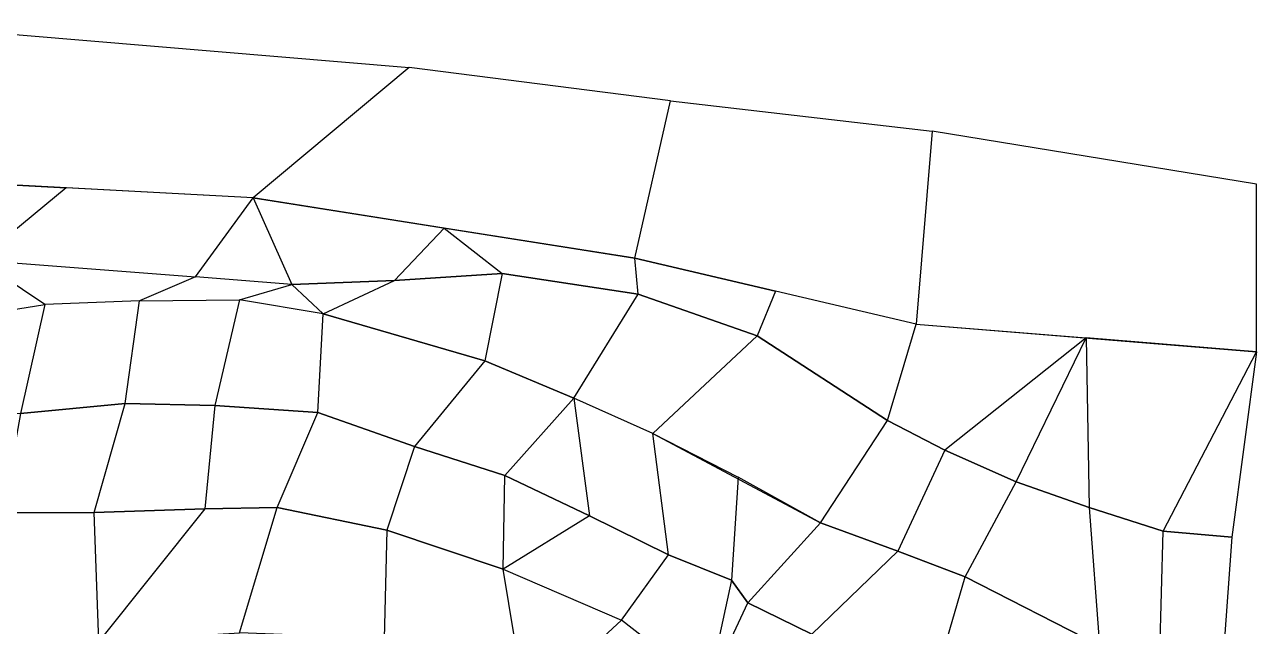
# Model space of a CAD drawing. Extents: x -3020 to 1573, y -2209 to 1232.
# Drawn here: x -334 to 1573, y 300 to 1232 of the extents above; entities that cross this region are included whole.
import ezdxf

# ---------------------------------------------------------------- set-up
doc = ezdxf.new("R2010")
doc.units = 0
doc.header["$MEASUREMENT"] = 0
doc.layers.add('LAND', color=8, linetype='CONTINUOUS')
doc.layers.add('ROAD', color=250, linetype='CONTINUOUS')

msp = doc.modelspace()

# ---------------------------------------------------------------- linework, layer by layer
at = {"layer": 'LAND', "linetype": 'CONTINUOUS'}
for points in [[(-269.8, 979.2, -378), (-406, 867.5, -318), (-618.2, 849, -318), (-559.1, 994.8, -378)], [(-69.9, 841.3, -318), (19.5, 963.6, -378), (-269.8, 979.2, -378), (-406, 867.5, -318)], [(19.5, 963.6, -378), (79.3, 829.6, -318), (-69.9, 841.3, -318), (19.5, 963.6, -378)], [(238.6, 835.9, -318), (315.1, 917, -378), (19.5, 963.6, -378), (79.3, 829.6, -318)], [(315.1, 917, -378), (405.3, 846.5, -318), (238.6, 835.9, -318), (315.1, 917, -378)], [(615.8, 814.5, -318), (610.7, 870.4, -378), (315.1, 917, -378), (405.3, 846.5, -318)], [(-303, 798.6, -258), (-406, 867.5, -318), (-618.2, 849, -318), (-555.1, 758.5, -258)], [(-69.9, 841.3, -318), (-156.5, 804.4, -258), (-303, 798.6, -258), (-406, 867.5, -318)], [(828.4, 819.3, -378), (799.8, 750.2, -318), (615.8, 814.5, -318), (610.7, 870.4, -378)], [(-1.8, 805.6, -258), (79.3, 829.6, -318), (-69.9, 841.3, -318), (-156.5, 804.4, -258)], [(405.3, 846.5, -318), (378.5, 711.5, -258), (128.2, 784.2, -258), (238.6, 835.9, -318)], [(516, 653.4, -258), (615.8, 814.5, -318), (405.3, 846.5, -318), (378.5, 711.5, -258)], [(79.3, 829.6, -318), (128.2, 784.2, -258), (-1.8, 805.6, -258), (79.3, 829.6, -318)], [(128.2, 784.2, -258), (238.6, 835.9, -318), (79.3, 829.6, -318), (128.2, 784.2, -258)], [(-178.6, 645.2, -198), (-156.5, 804.4, -258), (-303, 798.6, -258), (-340.5, 629.5, -198)], [(-1.8, 805.6, -258), (-39.9, 641.9, -198), (-178.6, 645.2, -198), (-156.5, 804.4, -258)], [(119.7, 631.1, -198), (128.2, 784.2, -258), (-1.8, 805.6, -258), (-39.9, 641.9, -198)], [(799.8, 750.2, -318), (638.3, 598.8, -258), (516, 653.4, -258), (615.8, 814.5, -318)], [(1001.9, 618.9, -318), (1046.1, 768.1, -378), (828.4, 819.3, -378), (799.8, 750.2, -318)], [(-303, 798.6, -258), (-340.5, 629.5, -198), (-564.7, 609.3, -198), (-555.1, 758.5, -258)], [(378.5, 711.5, -258), (269.4, 578.5, -198), (119.7, 631.1, -198), (128.2, 784.2, -258)], [(1309.5, 746.8, -378), (1090.5, 572.7, -318), (1001.9, 618.9, -318), (1046.1, 768.1, -378)], [(898, 460.3, -258), (1001.9, 618.9, -318), (799.8, 750.2, -318), (638.3, 598.8, -258)], [(1200.8, 523.9, -318), (1309.5, 746.8, -378), (1309.5, 746.8, -378), (1090.5, 572.7, -318)], [(1309.5, 746.8, -378), (1313.9, 483.9, -318), (1200.8, 523.9, -318), (1309.5, 746.8, -378)], [(1428.7, 447.3, -318), (1573, 725.4, -378), (1309.5, 746.8, -378), (1313.9, 483.9, -318)], [(1573, 725.4, -378), (1535.2, 438, -318), (1428.7, 447.3, -318), (1573, 725.4, -378)], [(409.2, 533.9, -198), (516, 653.4, -258), (378.5, 711.5, -258), (269.4, 578.5, -198)], [(516, 653.4, -258), (540.3, 471, -198), (409.2, 533.9, -198), (516, 653.4, -258)], [(662.7, 411, -198), (638.3, 598.8, -258), (516, 653.4, -258), (540.3, 471, -198)], [(-340.5, 629.5, -198), (-368.2, 475.9, -138), (-226.8, 476.3, -138), (-178.6, 645.2, -198)], [(-226.8, 476.3, -138), (-178.6, 645.2, -198), (-39.9, 641.9, -198), (-55.5, 481.9, -138)], [(-39.9, 641.9, -198), (-55.5, 481.9, -138), (56.6, 484, -138), (119.7, 631.1, -198)], [(56.6, 484, -138), (119.7, 631.1, -198), (269.4, 578.5, -198), (226.6, 448.8, -138)], [(1090.5, 572.7, -318), (1018, 416.6, -258), (898, 460.3, -258), (1001.9, 618.9, -318)], [(770.8, 531.1, -258), (760, 371.6, -198), (662.7, 411, -198), (638.3, 598.8, -258)], [(269.4, 578.5, -198), (226.6, 448.8, -138), (406.7, 388.8, -138), (409.2, 533.9, -198)], [(1121.9, 376.9, -258), (1200.8, 523.9, -318), (1090.5, 572.7, -318), (1018, 416.6, -258)], [(406.7, 388.8, -138), (409.2, 533.9, -198), (540.3, 471, -198), (406.7, 388.8, -138)], [(785.6, 336.6, -198), (898, 460.3, -258), (770.8, 531.1, -258), (760, 371.6, -198)], [(1313.9, 483.9, -318), (1330.1, 270.2, -258), (1121.9, 376.9, -258), (1200.8, 523.9, -318)], [(-55.5, 481.9, -138), (-219.4, 276.6, -78), (-219.4, 276.6, -78), (-226.8, 476.3, -138)], [(-1.7, 289.8, -78), (56.6, 484, -138), (-55.5, 481.9, -138), (-219.4, 276.6, -78)], [(226.6, 448.8, -138), (222.2, 281.3, -78), (-1.7, 289.8, -78), (56.6, 484, -138)], [(1423.5, 257.4, -258), (1428.7, 447.3, -318), (1313.9, 483.9, -318), (1330.1, 270.2, -258)], [(-219.4, 276.6, -78), (-226.8, 476.3, -138), (-368.2, 475.9, -138), (-436.8, 290.2, -78)], [(540.3, 471, -198), (406.7, 388.8, -138), (589.8, 309.8, -138), (662.7, 411, -198)], [(1018, 416.6, -258), (884.6, 287.7, -198), (785.6, 336.6, -198), (898, 460.3, -258)], [(442.1, 172.5, -78), (406.7, 388.8, -138), (226.6, 448.8, -138), (222.2, 281.3, -78)], [(1535.2, 438, -318), (1522.7, 266.6, -258), (1423.5, 257.4, -258), (1428.7, 447.3, -318)], [(589.8, 309.8, -138), (662.7, 411, -198), (760, 371.6, -198), (723.9, 204.9, -138)], [(1070.8, 201.3, -198), (1121.9, 376.9, -258), (1018, 416.6, -258), (884.6, 287.7, -198)], [(589.8, 309.8, -138), (442.1, 172.5, -78), (442.1, 172.5, -78), (406.7, 388.8, -138)], [(760, 371.6, -198), (723.9, 204.9, -138), (723.9, 204.9, -138), (785.6, 336.6, -198)], [(1330.1, 270.2, -258), (1212, 150.7, -198), (1070.8, 201.3, -198), (1121.9, 376.9, -258)], [(723.9, 204.9, -138), (785.6, 336.6, -198), (884.6, 287.7, -198), (866.4, 114.6, -138)], [(664.8, 34.3, -78), (723.9, 204.9, -138), (589.8, 309.8, -138), (442.1, 172.5, -78)]]:
    msp.add_3dface(points, dxfattribs=at)
at = {"layer": 'ROAD', "linetype": 'CONTINUOUS'}
for points in [[(260.9, 1165.6, -378), (19.5, 963.6, -378), (-559.1, 994.8, -378), (-534.5, 1232.2, -378)], [(610.7, 870.4, -378), (666, 1114.3, -378), (260.9, 1165.6, -378), (19.5, 963.6, -378)], [(1071.2, 1067.2, -378), (1046.1, 768.1, -378), (610.7, 870.4, -378), (666, 1114.3, -378)], [(1573, 725.4, -378), (1573, 984.8, -378), (1071.2, 1067.2, -378), (1046.1, 768.1, -378)]]:
    msp.add_3dface(points, dxfattribs=at)

doc.saveas('drawing.dxf')
